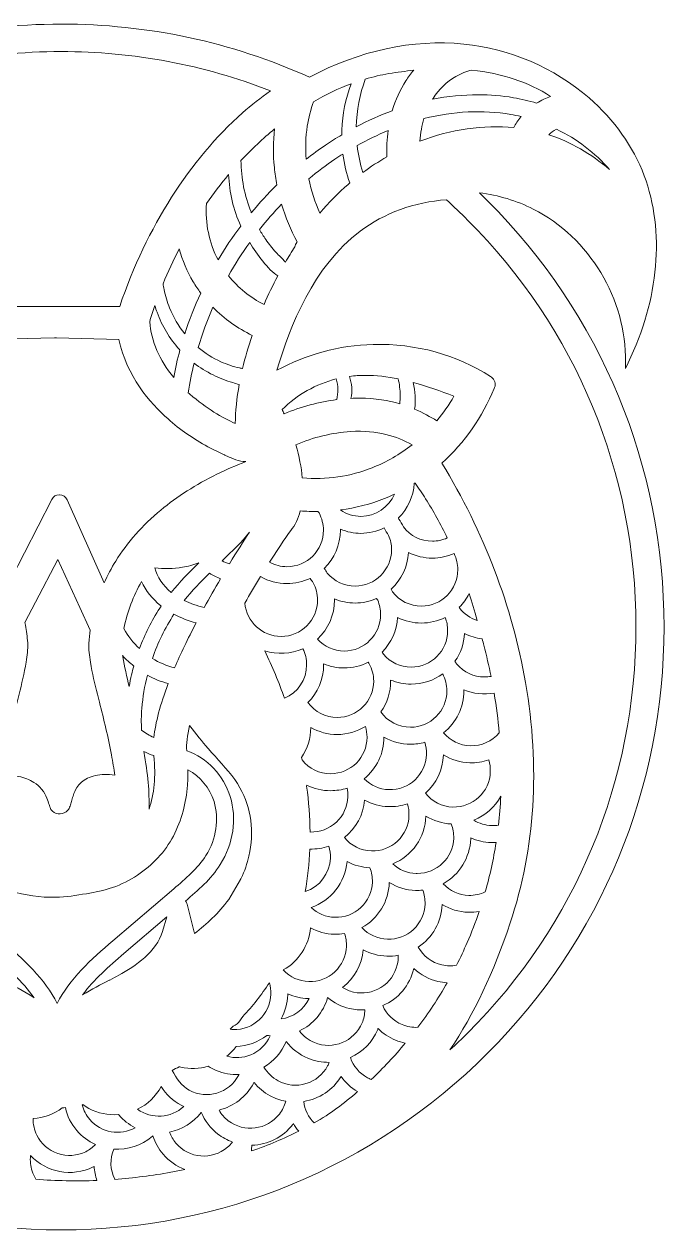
# Model space of a CAD drawing. Header units: millimetres. Extents: x 49 to 1312, y -339 to -42.
# Drawn here: x 816.3 to 967.3, y -325.8 to -41.5 of the extents above; entities that cross this region are included whole.
import ezdxf

# ---------------------------------------------------------------- set-up
doc = ezdxf.new("R2010")
doc.units = ezdxf.units.MM
doc.header["$MEASUREMENT"] = 0
doc.layers.add('Layer 2', color=7, linetype='Continuous')

msp = doc.modelspace()

# ---------------------------------------------------------------- linework, layer by layer
at = {"layer": 'Layer 2', "lineweight": 0}
for points, knots in [([(925.5, -83.18), (924.89, -82.57), (924.25, -81.94), (923.6, -81.32), (928.11, -81.88), (932.37, -83.16), (936.28, -85.14), (949.54, -91.87), (958.28, -106.38), (958.04, -121.25), (958.04, -121.25), (958.02, -122.72), (958.02, -122.72), (958.02, -122.72), (958.66, -121.39), (958.66, -121.39), (965.95, -106.44), (967.32, -90.36), (962.44, -77.29), (959.87, -70.42), (955.38, -64.08), (949.45, -58.95), (941.23, -51.82), (930.74, -47.31), (919.91, -46.25), (907.86, -45.07), (895.28, -47.77), (883.5, -54.07), (865.12, -45.76), (845.44, -41.55), (825, -41.55), (803.61, -41.55), (783.1, -46.15), (764.03, -55.22), (762.13, -54.11), (760.21, -53.11), (758.34, -52.24), (746.3, -46.63), (732.39, -45.09), (719.18, -47.88), (712.48, -49.3), (706.36, -51.78), (700.99, -55.24), (698.22, -57.04), (695.65, -59.1), (693.38, -61.37), (690.99, -63.75), (689.45, -66.1), (687.6, -69.35), (679.93, -82.83), (678.62, -99.68), (684.11, -114.4), (684.99, -116.75), (686.03, -119.03), (687.23, -121.18), (687.23, -121.18), (687.67, -121.98), (687.67, -121.98), (687.67, -121.98), (687.84, -121.07), (687.84, -121.07), (690.09, -108.52), (692.82, -96.62), (701.27, -89), (707.23, -83.63), (715.83, -80.8), (725.5, -81.03), (725.86, -81.04), (726.25, -81.06), (726.66, -81.08), (725.83, -81.87), (725.13, -82.54), (724.5, -83.18), (697.65, -110.02), (682.87, -145.71), (682.87, -183.68), (682.87, -201.95), (686.27, -219.71), (692.98, -236.49), (684.72, -236.61), (676.7, -238.05), (669.14, -240.76), (669.14, -240.76), (667.95, -241.19), (667.95, -241.19), (667.95, -241.19), (669.19, -241.4), (669.19, -241.4), (678.55, -242.97), (684.13, -251.6), (689.53, -259.94), (690.97, -262.16), (692.45, -264.46), (693.98, -266.56), (700.38, -275.38), (708.77, -281.43), (717.59, -283.6), (719.91, -284.16), (722.33, -284.44), (724.77, -284.44), (751.58, -311.12), (787.17, -325.81), (825, -325.81), (862.96, -325.81), (898.65, -311.02), (925.5, -284.18), (952.34, -257.33), (967.13, -221.64), (967.13, -183.68), (967.13, -145.71), (952.34, -110.02), (925.5, -83.18)], [0, 0, 0, 0, 1, 1, 1, 2, 2, 2, 3, 3, 3, 4, 4, 4, 5, 5, 5, 6, 6, 6, 7, 7, 7, 8, 8, 8, 9, 9, 9, 10, 10, 10, 11, 11, 11, 12, 12, 12, 13, 13, 13, 14, 14, 14, 15, 15, 15, 16, 16, 16, 17, 17, 17, 18, 18, 18, 19, 19, 19, 20, 20, 20, 21, 21, 21, 22, 22, 22, 23, 23, 23, 24, 24, 24, 25, 25, 25, 26, 26, 26, 27, 27, 27, 28, 28, 28, 29, 29, 29, 30, 30, 30, 31, 31, 31, 32, 32, 32, 33, 33, 33, 34, 34, 34, 35, 35, 35, 36, 36, 36, 37, 37, 37, 37]), ([(824.98, -48.03), (842.06, -48.03), (858.65, -51.14), (874.33, -57.27), (872.05, -58.89), (869.85, -60.63), (867.77, -62.47), (855.26, -73.53), (845.24, -89.3), (838.79, -108.09), (838.79, -108.09), (807.07, -108.12), (807.07, -108.12), (799.62, -87.2), (787.46, -69.66), (772.66, -58.46), (789.18, -51.54), (806.77, -48.03), (824.98, -48.03)], [0, 0, 0, 0, 1, 1, 1, 2, 2, 2, 3, 3, 3, 4, 4, 4, 5, 5, 5, 6, 6, 6, 6]), ([(896.7, -54.51), (898.55, -53.96), (900.4, -53.53), (902.25, -53.22), (904.23, -52.89), (906.19, -52.63), (908.1, -52.44), (907.43, -53.23), (906.81, -54.05), (906.25, -54.91), (904.87, -57.03), (903.79, -59.4), (903.04, -61.96), (900.18, -63.01), (897.35, -64.28), (894.57, -65.74), (894.67, -61.95), (895.39, -58.06), (896.7, -54.51)], [0, 0, 0, 0, 1, 1, 1, 2, 2, 2, 3, 3, 3, 4, 4, 4, 5, 5, 5, 6, 6, 6, 6]), ([(912.67, -59.05), (914.02, -56.92), (915.89, -55.14), (918.06, -53.89), (919.28, -53.19), (920.55, -52.69), (921.84, -52.4), (928.87, -53.15), (935.09, -55.23), (940.39, -58.58), (939.83, -58.78), (939.3, -59), (938.78, -59.25), (938.2, -59.52), (937.63, -59.83), (937.08, -60.18), (935.28, -59.64), (933.45, -59.2), (931.64, -58.89), (928.9, -58.43), (926.11, -58.2), (923.29, -58.2), (919.75, -58.2), (916.16, -58.56), (912.52, -59.28), (912.57, -59.2), (912.62, -59.13), (912.67, -59.05)], [0, 0, 0, 0, 1, 1, 1, 2, 2, 2, 3, 3, 3, 4, 4, 4, 5, 5, 5, 6, 6, 6, 7, 7, 7, 8, 8, 8, 9, 9, 9, 9]), ([(883.01, -65.63), (883.32, -63.63), (883.82, -61.68), (884.51, -59.84), (887.43, -58.14), (890.38, -56.74), (893.34, -55.63), (892.02, -59.14), (891.29, -62.75), (891.18, -66.57), (891.17, -66.92), (891.17, -67.28), (891.17, -67.64), (889.86, -68.41), (888.57, -69.23), (887.3, -70.09), (885.78, -71.11), (884.25, -72.23), (882.74, -73.41), (882.54, -70.75), (882.63, -68.14), (883.01, -65.63)], [0, 0, 0, 0, 1, 1, 1, 2, 2, 2, 3, 3, 3, 4, 4, 4, 5, 5, 5, 6, 6, 6, 7, 7, 7, 7]), ([(909.92, -66.35), (910.07, -65.49), (910.27, -64.64), (910.51, -63.83), (917.54, -62.06), (924.42, -61.73), (930.97, -62.84), (931.78, -62.98), (932.61, -63.14), (933.42, -63.34), (933.4, -63.37), (933.37, -63.4), (933.35, -63.43), (932.7, -64.21), (932.14, -65.05), (931.68, -65.94), (924.62, -65.24), (916.86, -66.37), (909.58, -69.14), (909.65, -68.19), (909.76, -67.25), (909.92, -66.35)], [0, 0, 0, 0, 1, 1, 1, 2, 2, 2, 3, 3, 3, 4, 4, 4, 5, 5, 5, 6, 6, 6, 7, 7, 7, 7]), ([(875.25, -75.36), (875.25, -75.37), (875.25, -75.37), (875.25, -75.38), (875.39, -76.72), (875.59, -78.09), (875.85, -79.45), (873.72, -81.53), (871.71, -83.72), (869.82, -86.01), (869.79, -85.95), (869.77, -85.89), (869.75, -85.83), (868.22, -82), (867.45, -77.87), (867.38, -73.74), (869.9, -71.03), (872.56, -68.51), (875.3, -66.26), (874.96, -69.22), (874.94, -72.27), (875.25, -75.36)], [0, 0, 0, 0, 1, 1, 1, 2, 2, 2, 3, 3, 3, 4, 4, 4, 5, 5, 5, 6, 6, 6, 7, 7, 7, 7]), ([(901.8, -72.83), (899.83, -73.95), (897.92, -75.2), (896.1, -76.55), (895.51, -74.44), (895.02, -72.36), (894.76, -70.19), (897.16, -68.84), (899.6, -67.65), (902.06, -66.63), (901.79, -68.64), (901.7, -70.72), (901.8, -72.83)], [0, 0, 0, 0, 1, 1, 1, 2, 2, 2, 3, 3, 3, 4, 4, 4, 4]), ([(954.26, -75.82), (949.95, -72.09), (945.09, -69.31), (939.93, -67.64), (940.45, -67.13), (941.07, -66.68), (941.76, -66.3), (946.62, -68.66), (950.89, -71.91), (954.26, -75.82)], [0, 0, 0, 0, 1, 1, 1, 2, 2, 2, 3, 3, 3, 3]), ([(893.06, -78.98), (892.92, -79.09), (892.78, -79.21), (892.65, -79.33), (890.35, -81.33), (888.1, -83.62), (885.96, -86.14), (884.82, -83.55), (883.95, -80.83), (883.39, -78.02), (885.37, -76.37), (887.44, -74.82), (889.54, -73.4), (890.16, -72.98), (890.79, -72.57), (891.42, -72.17), (891.7, -74.52), (892.22, -76.86), (893.06, -78.98)], [0, 0, 0, 0, 1, 1, 1, 2, 2, 2, 3, 3, 3, 4, 4, 4, 5, 5, 5, 6, 6, 6, 6]), ([(859.25, -83.83), (860.89, -81.47), (862.64, -79.19), (864.47, -77.02), (864.62, -81.19), (865.6, -85.3), (867.34, -89.15), (865.41, -91.71), (863.62, -94.37), (861.98, -97.14), (859.86, -93.1), (858.9, -88.44), (859.25, -83.83)], [0, 0, 0, 0, 1, 1, 1, 2, 2, 2, 3, 3, 3, 4, 4, 4, 4]), ([(880.64, -92.9), (880.64, -92.9), (880.54, -93.02), (880.54, -93.02), (880.28, -93.32), (880.12, -93.69), (880.08, -94.08), (879.32, -95.24), (878.59, -96.44), (877.88, -97.67), (877.51, -97.33), (876.9, -96.62), (876.76, -96.48), (876.37, -96.1), (875.99, -95.72), (875.63, -95.32), (874.76, -94.37), (873.97, -93.36), (873.24, -92.31), (872.7, -91.55), (872.21, -90.77), (871.75, -89.96), (873.39, -87.89), (875.13, -85.9), (876.96, -84), (877.88, -87.1), (879.12, -90.09), (880.64, -92.9)], [0, 0, 0, 0, 1, 1, 1, 2, 2, 2, 3, 3, 3, 4, 4, 4, 5, 5, 5, 6, 6, 6, 7, 7, 7, 8, 8, 8, 9, 9, 9, 9]), ([(920.81, -279.4), (919.46, -280.76), (918.06, -282.09), (916.64, -283.4), (922.31, -274.98), (927, -265.1), (930.86, -253.44), (936.71, -235.8), (937.92, -216.74), (934.48, -196.78), (931.41, -179), (924.59, -161.12), (914.74, -145.04), (920.1, -140.2), (924.36, -134.14), (927.07, -127.45), (927.07, -127.45), (927.18, -127.2), (927.18, -127.2), (927.54, -126.32), (927.22, -125.3), (926.42, -124.77), (926.42, -124.77), (926.19, -124.62), (926.19, -124.62), (918.34, -119.49), (908.52, -116.81), (898.57, -117.07), (890.57, -117.28), (882.61, -119.43), (875.86, -123.17), (878.97, -112.61), (884.38, -98.78), (895.48, -90.38), (901.13, -86.1), (908.34, -83.48), (915.8, -82.97), (917.54, -84.54), (919.22, -86.14), (920.81, -87.73), (946.41, -113.33), (960.51, -147.36), (960.51, -183.57), (960.51, -219.77), (946.41, -253.8), (920.81, -279.4)], [0, 0, 0, 0, 1, 1, 1, 2, 2, 2, 3, 3, 3, 4, 4, 4, 5, 5, 5, 6, 6, 6, 7, 7, 7, 8, 8, 8, 9, 9, 9, 10, 10, 10, 11, 11, 11, 12, 12, 12, 13, 13, 13, 14, 14, 14, 15, 15, 15, 15]), ([(872.82, -107.65), (869.61, -106.05), (866.68, -103.68), (864.43, -100.88), (865.96, -98.16), (867.64, -95.55), (869.44, -93.03), (871.14, -95.8), (873.72, -99.42), (876.07, -100.91), (874.9, -103.11), (873.81, -105.37), (872.82, -107.65)], [0, 0, 0, 0, 1, 1, 1, 2, 2, 2, 3, 3, 3, 4, 4, 4, 4]), ([(854.12, -114.56), (852.64, -112.72), (851.44, -110.64), (850.57, -108.46), (850.01, -107.06), (849.58, -105.61), (849.26, -104.13), (849.16, -103.67), (849.09, -103.21), (849.02, -102.74), (850.17, -99.94), (851.43, -97.19), (852.82, -94.51), (853.58, -97.26), (854.68, -99.87), (856.12, -102.3), (856.65, -103.19), (857.24, -104.08), (857.88, -104.94), (856.42, -108.09), (855.17, -111.3), (854.12, -114.56)], [0, 0, 0, 0, 1, 1, 1, 2, 2, 2, 3, 3, 3, 4, 4, 4, 5, 5, 5, 6, 6, 6, 7, 7, 7, 7]), ([(852.86, -118.25), (852.9, -118.3), (852.94, -118.34), (852.99, -118.39), (852.41, -120.52), (851.92, -122.67), (851.52, -124.83), (848.16, -120.73), (846.25, -116.33), (845.86, -111.7), (846.24, -110.43), (846.65, -109.17), (847.08, -107.92), (847.25, -108.46), (847.43, -108.99), (847.6, -109.48), (848.76, -112.72), (850.55, -115.7), (852.86, -118.25)], [0, 0, 0, 0, 1, 1, 1, 2, 2, 2, 3, 3, 3, 4, 4, 4, 5, 5, 5, 6, 6, 6, 6]), ([(860.76, -108.29), (863.45, -111.02), (866.61, -113.29), (870.01, -114.92), (869.12, -117.55), (868.37, -120.18), (867.77, -122.75), (867.52, -122.71), (867.27, -122.67), (867.02, -122.61), (865.51, -122.27), (864.05, -121.78), (862.64, -121.13), (860.72, -120.26), (858.93, -119.13), (857.31, -117.79), (858.25, -114.58), (859.4, -111.4), (860.76, -108.29)], [0, 0, 0, 0, 1, 1, 1, 2, 2, 2, 3, 3, 3, 4, 4, 4, 5, 5, 5, 6, 6, 6, 6]), ([(850.19, -134.64), (853, -137.13), (856.16, -139.33), (859.56, -141.18), (860.84, -141.87), (862.15, -142.51), (863.46, -143.09), (863.66, -143.18), (863.87, -143.27), (864.09, -143.38), (864.09, -143.38), (864.15, -143.4), (864.15, -143.4), (865.32, -143.95), (866.88, -144.68), (868.56, -144.69), (866.23, -145.57), (863.93, -146.56), (861.72, -147.65), (856.78, -150.09), (852.32, -152.94), (848.49, -156.12), (844.15, -159.72), (840.58, -163.75), (837.86, -168.12), (836.84, -169.77), (835.92, -171.5), (835.11, -173.3), (835.11, -173.3), (826.38, -153.69), (826.38, -153.69), (826.07, -152.99), (825.37, -152.52), (824.61, -152.5), (824.6, -152.5), (824.56, -152.5), (824.55, -152.5), (823.8, -152.5), (823.12, -152.92), (822.77, -153.59), (822.77, -153.59), (813.13, -172.51), (813.13, -172.51), (812.42, -170.99), (811.62, -169.52), (810.75, -168.13), (808.03, -163.75), (804.45, -159.71), (800.12, -156.12), (796.28, -152.94), (791.83, -150.09), (786.88, -147.64), (784.57, -146.51), (782.16, -145.47), (779.7, -144.56), (779.19, -144.36), (778.68, -144.18), (778.19, -144.01), (778.91, -144.05), (779.66, -143.99), (780.48, -143.82), (780.54, -143.81), (780.6, -143.79), (780.65, -143.77), (780.65, -143.77), (780.92, -143.69), (780.92, -143.69), (780.97, -143.67), (781.02, -143.66), (781.07, -143.64), (786.3, -141.53), (791.48, -138.33), (795.65, -134.64), (799.95, -130.83), (805.37, -124.54), (807.2, -115.93), (807.2, -115.93), (823.41, -115.51), (823.41, -115.51), (823.41, -115.51), (823.86, -115.49), (823.86, -115.49), (823.86, -115.49), (838.62, -115.88), (838.62, -115.88), (840.44, -124.51), (845.88, -130.82), (850.19, -134.64)], [0, 0, 0, 0, 1, 1, 1, 2, 2, 2, 3, 3, 3, 4, 4, 4, 5, 5, 5, 6, 6, 6, 7, 7, 7, 8, 8, 8, 9, 9, 9, 10, 10, 10, 11, 11, 11, 12, 12, 12, 13, 13, 13, 14, 14, 14, 15, 15, 15, 16, 16, 16, 17, 17, 17, 18, 18, 18, 19, 19, 19, 20, 20, 20, 21, 21, 21, 22, 22, 22, 23, 23, 23, 24, 24, 24, 25, 25, 25, 26, 26, 26, 27, 27, 27, 28, 28, 28, 29, 29, 29, 29]), ([(866.99, -126.51), (866.41, -129.74), (866.08, -132.84), (866.03, -135.7), (863.07, -134.35), (859.15, -132.16), (855.36, -128.8), (855.23, -128.68), (855.1, -128.57), (854.97, -128.45), (855.31, -126.11), (855.77, -123.77), (856.33, -121.45), (857.72, -122.53), (859.22, -123.47), (860.8, -124.26), (862.3, -125), (863.87, -125.59), (865.46, -126.07), (865.95, -126.21), (866.46, -126.37), (866.99, -126.51)], [0, 0, 0, 0, 1, 1, 1, 2, 2, 2, 3, 3, 3, 4, 4, 4, 5, 5, 5, 6, 6, 6, 7, 7, 7, 7]), ([(892.98, -124.59), (894.18, -124.44), (895.42, -124.36), (896.67, -124.36), (899.29, -124.36), (901.89, -124.67), (904.46, -125.19), (904.74, -126.46), (904.91, -127.75), (904.93, -129.06), (904.93, -129.73), (904.88, -130.39), (904.81, -131.06), (902.15, -130.26), (899.06, -129.73), (895.39, -129.73), (894.7, -129.73), (893.99, -129.76), (893.28, -129.79), (893.72, -128.13), (893.51, -126.23), (892.98, -124.59)], [0, 0, 0, 0, 1, 1, 1, 2, 2, 2, 3, 3, 3, 4, 4, 4, 5, 5, 5, 6, 6, 6, 7, 7, 7, 7]), ([(889.98, -130.08), (885.72, -130.62), (881.56, -131.73), (877.56, -133.41), (877.41, -133.08), (877.25, -132.75), (877.09, -132.41), (880.63, -128.92), (885.13, -126.38), (889.82, -125.19), (890.09, -125.99), (890.25, -126.8), (890.24, -127.66), (890.24, -128.48), (890.06, -129.28), (889.98, -130.08)], [0, 0, 0, 0, 1, 1, 1, 2, 2, 2, 3, 3, 3, 4, 4, 4, 5, 5, 5, 5]), ([(907.95, -126.02), (911.24, -126.9), (914.46, -128.06), (917.59, -129.25), (916.42, -131.29), (915.07, -133.24), (913.55, -135.05), (912.04, -134.16), (910.33, -133.19), (908.32, -132.33), (908.66, -130.3), (908.44, -128.08), (907.95, -126.02)], [0, 0, 0, 0, 1, 1, 1, 2, 2, 2, 3, 3, 3, 4, 4, 4, 4]), ([(893.23, -137.6), (899.68, -137.18), (904.06, -138.76), (907.72, -140.71), (904.84, -142.98), (901.7, -144.8), (898.35, -146.13), (893.15, -148.2), (887.46, -149.02), (881.84, -148.5), (881.62, -146.07), (881.1, -143.41), (880.31, -140.72), (884.41, -138.96), (888.86, -137.89), (893.23, -137.6)], [0, 0, 0, 0, 1, 1, 1, 2, 2, 2, 3, 3, 3, 4, 4, 4, 5, 5, 5, 5]), ([(908.23, -149.84), (908.29, -149.81), (908.34, -149.77), (908.39, -149.74), (908.4, -149.74), (908.41, -149.75), (908.42, -149.75), (909.32, -151.01), (910.16, -152.24), (910.91, -153.43), (912.79, -156.38), (914.47, -159.42), (916.02, -162.68), (914.92, -163.18), (913.72, -163.44), (912.5, -163.44), (909.8, -163.44), (907.32, -162.21), (905.67, -160.06), (905.37, -159.42), (905.01, -158.8), (904.6, -158.22), (904.56, -158.14), (904.53, -158.06), (904.5, -157.98), (906.69, -155.81), (908.03, -152.91), (908.23, -149.84)], [0, 0, 0, 0, 1, 1, 1, 2, 2, 2, 3, 3, 3, 4, 4, 4, 5, 5, 5, 6, 6, 6, 7, 7, 7, 8, 8, 8, 9, 9, 9, 9]), ([(890.82, -156.08), (894.39, -155.61), (897.89, -154.71), (901.24, -153.37), (902.02, -153.06), (902.8, -152.72), (903.58, -152.36), (902.25, -155.45), (899.15, -157.6), (895.67, -157.6), (893.93, -157.6), (892.23, -157.06), (890.82, -156.08)], [0, 0, 0, 0, 1, 1, 1, 2, 2, 2, 3, 3, 3, 4, 4, 4, 4]), ([(879.11, -160.96), (880.13, -159.69), (880.88, -158.12), (881.35, -156.3), (882.75, -156.42), (884.15, -156.47), (885.53, -156.46), (885.62, -156.58), (885.71, -156.69), (885.8, -156.8), (886.47, -158.05), (886.82, -159.45), (886.82, -160.87), (886.82, -165.61), (882.97, -169.46), (878.23, -169.46), (876.79, -169.46), (875.39, -169.1), (874.13, -168.41), (876.65, -164.44), (878.57, -161.65), (879.11, -160.96)], [0, 0, 0, 0, 1, 1, 1, 2, 2, 2, 3, 3, 3, 4, 4, 4, 5, 5, 5, 6, 6, 6, 7, 7, 7, 7]), ([(862.91, -168.09), (865.31, -165.67), (867.61, -163.77), (869.38, -161.31), (868.04, -163.37), (866.42, -165.91), (864.68, -168.78), (864.06, -168.63), (863.47, -168.4), (862.91, -168.09)], [0, 0, 0, 0, 1, 1, 1, 2, 2, 2, 3, 3, 3, 3]), ([(890.82, -160.62), (892.35, -161.26), (894, -161.6), (895.67, -161.6), (897.58, -161.6), (899.46, -161.16), (901.17, -160.33), (901.46, -160.94), (901.81, -161.52), (902.2, -162.08), (902.65, -163.14), (902.88, -164.28), (902.88, -165.44), (902.88, -170.18), (899.03, -174.03), (894.29, -174.03), (891.76, -174.03), (889.37, -172.92), (887.73, -170.98), (887.51, -170.6), (887.27, -170.23), (887.01, -169.88), (889.44, -167.51), (890.82, -164.28), (890.82, -160.87), (890.82, -160.79), (890.82, -160.7), (890.82, -160.62)], [0, 0, 0, 0, 1, 1, 1, 2, 2, 2, 3, 3, 3, 4, 4, 4, 5, 5, 5, 6, 6, 6, 7, 7, 7, 8, 8, 8, 9, 9, 9, 9]), ([(909.92, -178.75), (907.22, -178.75), (904.74, -177.52), (903.1, -175.37), (903, -175.16), (902.89, -174.95), (902.77, -174.74), (905.23, -172.5), (906.69, -169.42), (906.87, -166.11), (908.61, -166.99), (910.52, -167.44), (912.5, -167.44), (914.26, -167.44), (916.01, -167.07), (917.61, -166.35), (918.2, -167.53), (918.51, -168.83), (918.51, -170.16), (918.51, -174.89), (914.66, -178.75), (909.92, -178.75)], [0, 0, 0, 0, 1, 1, 1, 2, 2, 2, 3, 3, 3, 4, 4, 4, 5, 5, 5, 6, 6, 6, 7, 7, 7, 7]), ([(817.1, -187.42), (817.01, -185.97), (816.79, -184.58), (816.58, -183.27), (816.54, -183.05), (816.49, -182.82), (816.45, -182.6), (816.45, -182.6), (818.95, -177.86), (818.95, -177.86), (818.95, -177.86), (824.21, -167.73), (824.21, -167.73), (824.21, -167.73), (829.36, -179.08), (829.36, -179.08), (829.36, -179.08), (831.84, -184.46), (831.84, -184.46), (831.71, -185.36), (831.58, -186.35), (831.51, -187.53), (831.47, -189), (831.63, -190.37), (831.88, -191.98), (832.32, -194.59), (832.94, -197.09), (833.54, -199.53), (833.54, -199.53), (834.01, -201.42), (834.01, -201.42), (835.03, -205.47), (836.08, -209.66), (836.85, -213.78), (837.17, -215.52), (837.42, -217.12), (837.62, -218.61), (836.8, -218.5), (836, -218.45), (835.23, -218.46), (833.65, -218.49), (832.36, -218.77), (831.18, -219.34), (830.14, -219.85), (829.28, -220.61), (828.67, -221.54), (828.25, -222.21), (828.03, -222.85), (827.89, -223.26), (827.89, -223.26), (827.79, -223.53), (827.79, -223.53), (827.64, -223.98), (827.52, -224.41), (827.41, -224.81), (827.31, -225.19), (827.21, -225.55), (827.08, -225.9), (826.94, -226.3), (826.76, -226.62), (826.55, -226.86), (826.09, -227.39), (825.42, -227.73), (824.77, -227.76), (824.14, -227.81), (823.44, -227.55), (822.95, -227.11), (822.59, -226.77), (822.48, -226.55), (822.45, -226.46), (822.35, -226.21), (822.25, -225.89), (822.14, -225.54), (822, -225.06), (821.85, -224.57), (821.62, -224), (821.38, -223.4), (821.01, -222.61), (820.38, -221.88), (819.88, -221.28), (819.26, -220.75), (818.55, -220.3), (817.52, -219.65), (816.34, -219.19), (814.95, -218.9), (813.99, -218.69), (812.67, -218.59), (811.05, -218.59), (811.05, -218.59), (811, -218.59), (811, -218.59), (811.19, -217.1), (811.44, -215.52), (811.76, -213.79), (812.53, -209.68), (813.58, -205.47), (814.6, -201.4), (814.6, -201.4), (815.08, -199.5), (815.08, -199.5), (815.68, -197.08), (816.3, -194.57), (816.73, -191.95), (816.99, -190.36), (817.14, -188.98), (817.1, -187.42)], [0, 0, 0, 0, 1, 1, 1, 2, 2, 2, 3, 3, 3, 4, 4, 4, 5, 5, 5, 6, 6, 6, 7, 7, 7, 8, 8, 8, 9, 9, 9, 10, 10, 10, 11, 11, 11, 12, 12, 12, 13, 13, 13, 14, 14, 14, 15, 15, 15, 16, 16, 16, 17, 17, 17, 18, 18, 18, 19, 19, 19, 20, 20, 20, 21, 21, 21, 22, 22, 22, 23, 23, 23, 24, 24, 24, 25, 25, 25, 26, 26, 26, 27, 27, 27, 28, 28, 28, 29, 29, 29, 30, 30, 30, 31, 31, 31, 32, 32, 32, 33, 33, 33, 34, 34, 34, 35, 35, 35, 35]), ([(850.95, -175.52), (848.99, -173.93), (847.61, -171.88), (847.04, -169.74), (849.21, -170.03), (851.45, -169.99), (853.59, -169.61), (854.89, -169.38), (856.18, -169.04), (857.42, -168.58), (855.15, -170.81), (852.94, -173.05), (850.95, -175.52)], [0, 0, 0, 0, 1, 1, 1, 2, 2, 2, 3, 3, 3, 4, 4, 4, 4]), ([(839.79, -184.05), (840.55, -180.14), (841.99, -176.33), (843.96, -172.94), (844.95, -175.09), (846.49, -177.07), (848.44, -178.64), (848.48, -178.67), (848.53, -178.7), (848.57, -178.73), (848.45, -178.9), (848.34, -179.07), (848.23, -179.24), (846.29, -182.23), (844.7, -185.44), (843.46, -188.77), (841.99, -187.4), (840.74, -185.81), (839.79, -184.05)], [0, 0, 0, 0, 1, 1, 1, 2, 2, 2, 3, 3, 3, 4, 4, 4, 5, 5, 5, 6, 6, 6, 6]), ([(858.74, -179.08), (856.95, -178.65), (855.37, -178.1), (853.97, -177.41), (855.78, -175.18), (857.88, -173.08), (860, -170.99), (860.79, -171.53), (861.66, -171.98), (862.57, -172.31), (861.22, -174.61), (859.94, -176.88), (858.74, -179.08)], [0, 0, 0, 0, 1, 1, 1, 2, 2, 2, 3, 3, 3, 4, 4, 4, 4]), ([(876.85, -185.9), (872.38, -185.9), (868.68, -182.48), (868.29, -178.06), (869.48, -175.99), (870.73, -173.9), (872.01, -171.81), (873.9, -172.89), (876.03, -173.46), (878.23, -173.46), (880.12, -173.46), (881.99, -173.03), (883.68, -172.21), (883.91, -172.57), (884.16, -172.91), (884.42, -173.24), (885.09, -174.48), (885.44, -175.89), (885.44, -177.3), (885.44, -182.04), (881.59, -185.9), (876.85, -185.9)], [0, 0, 0, 0, 1, 1, 1, 2, 2, 2, 3, 3, 3, 4, 4, 4, 5, 5, 5, 6, 6, 6, 7, 7, 7, 7]), ([(918.83, -179.04), (919.79, -178.09), (920.57, -177), (921.17, -175.81), (921.8, -177.76), (922.43, -179.84), (923.07, -182.14), (921.43, -181.6), (919.96, -180.57), (918.9, -179.18), (918.88, -179.14), (918.85, -179.09), (918.83, -179.04)], [0, 0, 0, 0, 1, 1, 1, 2, 2, 2, 3, 3, 3, 4, 4, 4, 4]), ([(889.44, -177.3), (889.44, -177.22), (889.44, -177.14), (889.44, -177.06), (890.97, -177.7), (892.62, -178.03), (894.29, -178.03), (896.03, -178.03), (897.76, -177.67), (899.34, -176.97), (899.43, -177.11), (899.53, -177.25), (899.62, -177.38), (900.08, -178.45), (900.31, -179.58), (900.31, -180.75), (900.31, -185.48), (896.45, -189.34), (891.72, -189.34), (889.3, -189.34), (887.02, -188.33), (885.39, -186.55), (887.98, -184.16), (889.44, -180.85), (889.44, -177.3)], [0, 0, 0, 0, 1, 1, 1, 2, 2, 2, 3, 3, 3, 4, 4, 4, 5, 5, 5, 6, 6, 6, 7, 7, 7, 8, 8, 8, 8]), ([(846.49, -191.09), (847.75, -187.43), (849.47, -183.92), (851.59, -180.69), (853.14, -181.51), (854.87, -182.18), (856.8, -182.71), (854.83, -186.49), (853.13, -190.04), (851.74, -193.29), (849.9, -192.85), (848.12, -192.09), (846.49, -191.09)], [0, 0, 0, 0, 1, 1, 1, 2, 2, 2, 3, 3, 3, 4, 4, 4, 4]), ([(907.52, -193.15), (904.99, -193.15), (902.6, -192.04), (900.96, -190.1), (900.86, -189.94), (900.76, -189.78), (900.65, -189.61), (902.83, -187.41), (904.13, -184.5), (904.29, -181.41), (906.03, -182.29), (907.95, -182.75), (909.92, -182.75), (911.87, -182.75), (913.78, -182.3), (915.52, -181.43), (915.91, -182.43), (916.11, -183.48), (916.11, -184.56), (916.11, -189.3), (912.26, -193.15), (907.52, -193.15)], [0, 0, 0, 0, 1, 1, 1, 2, 2, 2, 3, 3, 3, 4, 4, 4, 5, 5, 5, 6, 6, 6, 7, 7, 7, 7]), ([(920.09, -185.23), (921.39, -185.88), (922.79, -186.3), (924.24, -186.47), (924.38, -186.98), (924.51, -187.48), (924.64, -187.99), (925.26, -190.39), (925.83, -192.85), (926.33, -195.31), (925.82, -195.41), (925.3, -195.45), (924.79, -195.45), (922.26, -195.45), (919.87, -194.34), (918.23, -192.4), (918.11, -192.19), (917.98, -191.99), (917.83, -191.77), (919.2, -189.83), (919.97, -187.59), (920.09, -185.23)], [0, 0, 0, 0, 1, 1, 1, 2, 2, 2, 3, 3, 3, 4, 4, 4, 5, 5, 5, 6, 6, 6, 7, 7, 7, 7]), ([(842.12, -192.9), (841.93, -193.57), (841.76, -194.24), (841.59, -194.92), (841.38, -195.83), (841.19, -196.76), (841.03, -197.68), (841.03, -197.68), (841.03, -197.68), (841.03, -197.68), (840.47, -195.39), (839.89, -193.02), (839.52, -190.74), (839.5, -190.64), (839.49, -190.53), (839.47, -190.43), (840.29, -191.32), (841.18, -192.14), (842.12, -192.9)], [0, 0, 0, 0, 1, 1, 1, 2, 2, 2, 3, 3, 3, 4, 4, 4, 5, 5, 5, 6, 6, 6, 6]), ([(873.01, -189.29), (875.91, -190.22), (879.18, -190.05), (881.97, -188.8), (882.56, -189.98), (882.87, -191.29), (882.87, -192.61), (882.87, -196.03), (880.77, -199.15), (877.67, -200.49), (876.33, -196.75), (874.77, -193), (873.01, -189.29)], [0, 0, 0, 0, 1, 1, 1, 2, 2, 2, 3, 3, 3, 4, 4, 4, 4]), ([(886.86, -192.36), (888.39, -193.01), (890.04, -193.34), (891.72, -193.34), (893.69, -193.34), (895.62, -192.88), (897.37, -192), (897.46, -192.12), (897.55, -192.24), (897.64, -192.36), (898.31, -193.6), (898.67, -195.01), (898.67, -196.42), (898.67, -201.16), (894.81, -205.01), (890.08, -205.01), (887.32, -205.01), (884.79, -203.72), (883.17, -201.51), (885.53, -199.16), (886.87, -195.96), (886.87, -192.61), (886.87, -192.53), (886.86, -192.45), (886.86, -192.36)], [0, 0, 0, 0, 1, 1, 1, 2, 2, 2, 3, 3, 3, 4, 4, 4, 5, 5, 5, 6, 6, 6, 7, 7, 7, 8, 8, 8, 8]), ([(846.86, -209.72), (845.82, -209.26), (844.83, -208.67), (843.92, -207.99), (843.9, -206.28), (843.83, -204.56), (843.99, -202.86), (844.24, -200.22), (844.67, -197.6), (845.31, -195.03), (846.87, -195.89), (848.52, -196.57), (850.22, -197.03), (848.35, -201.94), (847.23, -206.19), (846.86, -209.72)], [0, 0, 0, 0, 1, 1, 1, 2, 2, 2, 3, 3, 3, 4, 4, 4, 5, 5, 5, 5]), ([(907.35, -207.31), (904.53, -207.31), (901.96, -205.97), (900.35, -203.69), (901.85, -201.57), (902.67, -199.02), (902.67, -196.42), (902.67, -196.34), (902.67, -196.26), (902.66, -196.18), (904.19, -196.82), (905.84, -197.15), (907.52, -197.15), (910.2, -197.15), (912.79, -196.3), (914.94, -194.72), (915.59, -195.95), (915.94, -197.33), (915.94, -198.72), (915.94, -203.46), (912.08, -207.31), (907.35, -207.31)], [0, 0, 0, 0, 1, 1, 1, 2, 2, 2, 3, 3, 3, 4, 4, 4, 5, 5, 5, 6, 6, 6, 7, 7, 7, 7]), ([(921.43, -211.68), (918.99, -211.6), (916.7, -210.47), (915.14, -208.61), (918.16, -206.22), (919.94, -202.6), (919.94, -198.72), (919.94, -198.64), (919.94, -198.56), (919.93, -198.48), (922.16, -199.41), (924.64, -199.69), (927.06, -199.24), (927.6, -202.41), (928.01, -205.56), (928.29, -208.62), (926.59, -210.63), (924.05, -211.76), (921.43, -211.68)], [0, 0, 0, 0, 1, 1, 1, 2, 2, 2, 3, 3, 3, 4, 4, 4, 5, 5, 5, 6, 6, 6, 6]), ([(864.85, -223.67), (863.29, -218.62), (859.39, -214.53), (854.58, -212.86), (854.48, -211.27), (854.71, -209.27), (855.28, -206.89), (856.76, -209), (858.3, -210.81), (859.56, -212.23), (860.11, -212.86), (860.67, -213.47), (861.22, -214.08), (861.22, -214.08), (861.28, -214.15), (861.28, -214.15), (863.43, -216.51), (865.65, -218.95), (867.15, -221.59), (869.79, -226.2), (870.56, -232.07), (869.26, -237.69), (868.86, -239.43), (868.25, -241.2), (867.44, -242.93), (867.4, -242.99), (867.36, -243.05), (867.31, -243.12), (867.29, -243.15), (867.27, -243.18), (867.25, -243.22), (867.25, -243.22), (864.49, -247.91), (864.49, -247.91), (863.34, -249.49), (862.04, -250.99), (860.62, -252.34), (859.31, -253.59), (857.87, -254.78), (856.45, -255.94), (856.42, -255.83), (856.4, -255.73), (856.37, -255.63), (856.37, -255.63), (854.7, -249.03), (854.7, -249.03), (854.63, -248.75), (854.5, -248.49), (854.33, -248.28), (857.28, -245.76), (860.31, -243.14), (862.5, -239.68), (865.58, -234.83), (866.45, -228.85), (864.85, -223.67)], [0, 0, 0, 0, 1, 1, 1, 2, 2, 2, 3, 3, 3, 4, 4, 4, 5, 5, 5, 6, 6, 6, 7, 7, 7, 8, 8, 8, 9, 9, 9, 10, 10, 10, 11, 11, 11, 12, 12, 12, 13, 13, 13, 14, 14, 14, 15, 15, 15, 16, 16, 16, 17, 17, 17, 18, 18, 18, 18]), ([(883.83, -207.38), (883.83, -207.38), (883.83, -207.35), (883.83, -207.35), (885.72, -208.43), (887.88, -209.02), (890.08, -209.02), (892.45, -209.02), (894.72, -208.36), (896.71, -207.12), (896.97, -207.95), (897.1, -208.8), (897.1, -209.68), (897.1, -214.42), (893.25, -218.27), (888.51, -218.27), (885.86, -218.27), (883.42, -217.08), (881.78, -215.01), (881.74, -214.82), (881.7, -214.63), (881.66, -214.44), (883.08, -212.35), (883.83, -209.92), (883.83, -207.38)], [0, 0, 0, 0, 1, 1, 1, 2, 2, 2, 3, 3, 3, 4, 4, 4, 5, 5, 5, 6, 6, 6, 7, 7, 7, 8, 8, 8, 8]), ([(902.26, -222.02), (900.04, -221.95), (897.96, -221.03), (896.42, -219.47), (899.37, -217.08), (901.1, -213.5), (901.1, -209.68), (901.1, -209.68), (901.1, -209.65), (901.1, -209.65), (902.99, -210.73), (905.15, -211.31), (907.35, -211.31), (908.5, -211.31), (909.63, -211.16), (910.72, -210.85), (911.02, -211.78), (911.15, -212.74), (911.12, -213.71), (910.97, -218.45), (907.01, -222.17), (902.26, -222.02)], [0, 0, 0, 0, 1, 1, 1, 2, 2, 2, 3, 3, 3, 4, 4, 4, 5, 5, 5, 6, 6, 6, 7, 7, 7, 7]), ([(844.5, -213.02), (845.25, -213.4), (846.02, -213.72), (846.81, -213.99), (846.81, -214.01), (846.81, -214.03), (846.82, -214.05), (847.33, -218.88), (846.95, -223.09), (845.7, -226.61), (845.82, -222.62), (845.44, -218.34), (844.5, -213.02)], [0, 0, 0, 0, 1, 1, 1, 2, 2, 2, 3, 3, 3, 4, 4, 4, 4]), ([(915.12, -213.84), (915.12, -213.83), (915.12, -213.82), (915.12, -213.81), (916.97, -214.96), (919.11, -215.61), (921.31, -215.68), (922.85, -215.73), (924.35, -215.5), (925.8, -215), (926.08, -215.91), (926.21, -216.85), (926.17, -217.82), (926.02, -222.55), (922.04, -226.29), (917.31, -226.12), (914.78, -226.04), (912.43, -224.84), (910.86, -222.87), (913.47, -220.57), (915, -217.33), (915.12, -213.84)], [0, 0, 0, 0, 1, 1, 1, 2, 2, 2, 3, 3, 3, 4, 4, 4, 5, 5, 5, 6, 6, 6, 7, 7, 7, 7]), ([(810.94, -257.63), (810.94, -257.63), (796.6, -245.4), (796.6, -245.4), (793.82, -243.03), (790.93, -240.57), (789.01, -237.54), (786.56, -233.66), (785.85, -228.92), (787.11, -224.85), (788.06, -221.77), (790.15, -219.14), (792.85, -217.57), (792.75, -225.76), (795, -232.51), (799.55, -237.67), (802.4, -240.89), (806.1, -243.39), (810.11, -244.92), (811.06, -245.28), (812.02, -245.6), (813, -245.89), (816.46, -246.92), (820.08, -247.48), (823.69, -247.39), (826.12, -247.32), (828.54, -246.96), (830.94, -246.55), (833.03, -246.19), (835.1, -245.82), (837.1, -245.11), (839.18, -244.38), (841.17, -243.39), (843, -242.17), (846.44, -239.87), (849.54, -236.66), (851.45, -232.97), (853.39, -229.21), (854.47, -225.17), (854.77, -220.95), (854.86, -219.75), (854.89, -218.54), (854.87, -217.34), (857.74, -218.87), (860.04, -221.64), (861.03, -224.85), (862.29, -228.92), (861.58, -233.66), (859.13, -237.54), (857.2, -240.57), (854.32, -243.03), (851.53, -245.4), (851.53, -245.4), (837.19, -257.63), (837.19, -257.63), (832.08, -261.98), (826.91, -266.7), (824.07, -272.44), (821.23, -266.7), (816.06, -261.98), (810.94, -257.63)], [0, 0, 0, 0, 1, 1, 1, 2, 2, 2, 3, 3, 3, 4, 4, 4, 5, 5, 5, 6, 6, 6, 7, 7, 7, 8, 8, 8, 9, 9, 9, 10, 10, 10, 11, 11, 11, 12, 12, 12, 13, 13, 13, 14, 14, 14, 15, 15, 15, 16, 16, 16, 17, 17, 17, 18, 18, 18, 19, 19, 19, 20, 20, 20, 20]), ([(883.72, -232.02), (883.7, -232.02), (883.69, -232.02), (883.68, -232.02), (883.64, -228.5), (883.36, -224.88), (882.86, -221.24), (882.87, -221.14), (882.87, -221.04), (882.88, -220.94), (884.62, -221.81), (886.53, -222.27), (888.51, -222.27), (889.84, -222.27), (891.15, -222.06), (892.4, -221.66), (892.54, -222.33), (892.6, -223.02), (892.58, -223.71), (892.51, -226), (891.54, -228.13), (889.87, -229.7), (888.19, -231.27), (886.01, -232.09), (883.72, -232.02)], [0, 0, 0, 0, 1, 1, 1, 2, 2, 2, 3, 3, 3, 4, 4, 4, 5, 5, 5, 6, 6, 6, 7, 7, 7, 8, 8, 8, 8]), ([(898.13, -236.47), (895.62, -236.38), (893.34, -235.25), (891.77, -233.33), (894.5, -231.17), (896.24, -227.97), (896.54, -224.51), (898.25, -225.44), (900.15, -225.96), (902.13, -226.02), (903.67, -226.07), (905.17, -225.84), (906.61, -225.35), (906.9, -226.26), (907.02, -227.2), (906.99, -228.16), (906.92, -230.45), (905.96, -232.57), (904.28, -234.14), (902.6, -235.72), (900.42, -236.54), (898.13, -236.47)], [0, 0, 0, 0, 1, 1, 1, 2, 2, 2, 3, 3, 3, 4, 4, 4, 5, 5, 5, 6, 6, 6, 7, 7, 7, 7]), ([(926.5, -230.49), (924.99, -230.44), (923.55, -230), (922.28, -229.22), (925.02, -228.12), (927.25, -226.11), (928.63, -223.58), (928.52, -225.88), (928.35, -228.15), (928.09, -230.39), (927.56, -230.47), (927.02, -230.51), (926.5, -230.49)], [0, 0, 0, 0, 1, 1, 1, 2, 2, 2, 3, 3, 3, 4, 4, 4, 4]), ([(908.96, -241.79), (908.87, -241.79), (908.77, -241.79), (908.68, -241.78), (906.62, -241.72), (904.67, -240.91), (903.17, -239.53), (907.69, -237.67), (910.83, -233.25), (910.99, -228.29), (910.99, -228.29), (910.99, -228.26), (910.99, -228.26), (912.79, -229.36), (914.85, -230.01), (916.97, -230.11), (917.39, -231.19), (917.58, -232.32), (917.54, -233.47), (917.39, -238.11), (913.57, -241.79), (908.96, -241.79)], [0, 0, 0, 0, 1, 1, 1, 2, 2, 2, 3, 3, 3, 4, 4, 4, 5, 5, 5, 6, 6, 6, 7, 7, 7, 7]), ([(888.46, -238.15), (888.34, -241.83), (885.92, -244.95), (882.52, -246.05), (883.12, -242.81), (883.49, -239.45), (883.63, -236.02), (885.16, -236.06), (886.65, -235.84), (888.08, -235.34), (888.36, -236.25), (888.49, -237.19), (888.46, -238.15)], [0, 0, 0, 0, 1, 1, 1, 2, 2, 2, 3, 3, 3, 4, 4, 4, 4]), ([(921.54, -233.6), (921.54, -233.52), (921.55, -233.44), (921.55, -233.36), (923.06, -234.05), (924.69, -234.43), (926.37, -234.49), (926.76, -234.5), (927.15, -234.5), (927.54, -234.47), (926.93, -238.4), (926.07, -242.32), (924.98, -246.15), (923.77, -246.71), (922.43, -246.98), (921.09, -246.94), (918.77, -246.86), (916.63, -245.88), (915.08, -244.19), (918.9, -242.05), (921.4, -238.02), (921.54, -233.6)], [0, 0, 0, 0, 1, 1, 1, 2, 2, 2, 3, 3, 3, 4, 4, 4, 5, 5, 5, 6, 6, 6, 7, 7, 7, 7]), ([(889.5, -252.12), (887.39, -252.06), (885.42, -251.22), (883.9, -249.8), (888.57, -248.2), (891.98, -243.92), (892.41, -238.95), (894.07, -239.85), (895.89, -240.36), (897.79, -240.46), (898.21, -241.53), (898.4, -242.66), (898.36, -243.81), (898.29, -246.1), (897.33, -248.23), (895.65, -249.8), (893.97, -251.37), (891.79, -252.2), (889.5, -252.12)], [0, 0, 0, 0, 1, 1, 1, 2, 2, 2, 3, 3, 3, 4, 4, 4, 5, 5, 5, 6, 6, 6, 6]), ([(901.91, -257.28), (899.59, -257.2), (897.45, -256.22), (895.9, -254.54), (899.72, -252.4), (902.22, -248.37), (902.36, -243.94), (902.36, -243.93), (902.36, -243.93), (902.36, -243.92), (904.22, -245.06), (906.35, -245.71), (908.55, -245.78), (909.11, -245.8), (909.68, -245.78), (910.25, -245.72), (910.64, -246.76), (910.81, -247.85), (910.78, -248.97), (910.7, -251.26), (909.74, -253.39), (908.06, -254.96), (906.39, -256.53), (904.2, -257.36), (901.91, -257.28)], [0, 0, 0, 0, 1, 1, 1, 2, 2, 2, 3, 3, 3, 4, 4, 4, 5, 5, 5, 6, 6, 6, 7, 7, 7, 8, 8, 8, 8]), ([(914.74, -263.33), (912.35, -262.77), (910.37, -261.27), (909.19, -259.15), (912.58, -256.89), (914.64, -253.2), (914.78, -249.1), (914.78, -249.09), (914.78, -249.08), (914.78, -249.07), (916.63, -250.21), (918.77, -250.86), (920.97, -250.94), (921.83, -250.96), (922.69, -250.9), (923.54, -250.75), (922.69, -253.25), (921.74, -255.72), (920.71, -258.09), (919.94, -259.88), (919.1, -261.66), (918.22, -263.41), (917.06, -263.63), (915.89, -263.6), (914.74, -263.33)], [0, 0, 0, 0, 1, 1, 1, 2, 2, 2, 3, 3, 3, 4, 4, 4, 5, 5, 5, 6, 6, 6, 7, 7, 7, 8, 8, 8, 8]), ([(811.21, -266.96), (810.48, -266.58), (809.65, -266.15), (808.97, -265.78), (805.02, -263.65), (800.03, -260.13), (798.64, -255.47), (798.64, -255.47), (797.41, -251.35), (797.41, -251.35), (797.41, -251.35), (808.35, -260.67), (808.35, -260.67), (812.11, -263.88), (815.92, -267.28), (818.59, -271.07), (816.11, -269.49), (813.48, -268.13), (811.21, -266.96)], [0, 0, 0, 0, 1, 1, 1, 2, 2, 2, 3, 3, 3, 4, 4, 4, 5, 5, 5, 6, 6, 6, 6]), ([(838.57, -265.78), (837.93, -266.13), (837.21, -266.5), (836.44, -266.9), (836.44, -266.9), (836.3, -266.97), (836.3, -266.97), (834.43, -267.93), (832.2, -269.09), (830.04, -270.39), (832.68, -266.86), (836.26, -263.68), (839.79, -260.67), (839.79, -260.67), (849.92, -252.03), (849.92, -252.03), (849.92, -252.03), (848.89, -255.47), (848.89, -255.47), (847.5, -260.13), (842.51, -263.65), (838.57, -265.78)], [0, 0, 0, 0, 1, 1, 1, 2, 2, 2, 3, 3, 3, 4, 4, 4, 5, 5, 5, 6, 6, 6, 7, 7, 7, 7]), ([(883.38, -267.28), (881.07, -267.2), (878.92, -266.21), (877.36, -264.53), (880.99, -262.5), (883.43, -258.76), (883.78, -254.61), (885.5, -255.54), (887.4, -256.06), (889.37, -256.12), (890.18, -256.15), (891, -256.1), (891.8, -255.97), (892.13, -256.93), (892.27, -257.94), (892.24, -258.97), (892.17, -261.26), (891.2, -263.38), (889.53, -264.95), (887.85, -266.53), (885.66, -267.35), (883.38, -267.28)], [0, 0, 0, 0, 1, 1, 1, 2, 2, 2, 3, 3, 3, 4, 4, 4, 5, 5, 5, 6, 6, 6, 7, 7, 7, 7]), ([(893.91, -269.74), (892.98, -269.52), (892.12, -269.16), (891.33, -268.67), (894.13, -266.51), (895.9, -263.3), (896.2, -259.76), (897.91, -260.69), (899.81, -261.21), (901.78, -261.28), (902.68, -261.31), (903.57, -261.24), (904.44, -261.08), (904.47, -261.83), (904.39, -262.58), (904.22, -263.31), (903.7, -265.54), (902.34, -267.44), (900.39, -268.66), (898.44, -269.87), (896.14, -270.25), (893.91, -269.74)], [0, 0, 0, 0, 1, 1, 1, 2, 2, 2, 3, 3, 3, 4, 4, 4, 5, 5, 5, 6, 6, 6, 7, 7, 7, 7]), ([(909.1, -278.05), (907.83, -278.11), (906.54, -277.89), (905.36, -277.4), (903.31, -276.55), (901.69, -274.95), (900.81, -272.94), (904.5, -271.36), (907.2, -268.17), (908.12, -264.22), (908.12, -264.21), (908.12, -264.2), (908.12, -264.19), (909.72, -265.67), (911.69, -266.73), (913.83, -267.23), (914.55, -267.39), (915.27, -267.5), (916, -267.53), (913.93, -271.18), (911.61, -274.71), (909.1, -278.05)], [0, 0, 0, 0, 1, 1, 1, 2, 2, 2, 3, 3, 3, 4, 4, 4, 5, 5, 5, 6, 6, 6, 7, 7, 7, 7]), ([(865.49, -277.89), (865.56, -277.82), (865.84, -277.62), (866, -277.52), (866.33, -277.38), (866.63, -277.15), (866.84, -276.86), (866.84, -276.86), (867.82, -275.53), (867.82, -275.53), (870.13, -273.05), (872.23, -270.37), (874.07, -267.53), (874.33, -268.41), (874.45, -269.34), (874.42, -270.26), (874.27, -274.99), (870.29, -278.74), (865.56, -278.57), (865.31, -278.56), (865.07, -278.54), (864.82, -278.51), (865.05, -278.3), (865.27, -278.09), (865.49, -277.89)], [0, 0, 0, 0, 1, 1, 1, 2, 2, 2, 3, 3, 3, 4, 4, 4, 5, 5, 5, 6, 6, 6, 7, 7, 7, 8, 8, 8, 8]), ([(883.47, -271.28), (882.22, -273.89), (879.71, -275.7), (876.85, -276.08), (877.82, -274.34), (878.36, -272.41), (878.42, -270.39), (878.42, -270.31), (878.43, -270.23), (878.43, -270.14), (879.94, -270.83), (881.57, -271.22), (883.25, -271.27), (883.32, -271.28), (883.39, -271.28), (883.47, -271.28)], [0, 0, 0, 0, 1, 1, 1, 2, 2, 2, 3, 3, 3, 4, 4, 4, 5, 5, 5, 5]), ([(884.7, -281.65), (883.28, -281.06), (882.07, -280.13), (881.16, -278.91), (884.4, -277.36), (886.82, -274.52), (887.82, -271.05), (889.32, -272.31), (891.1, -273.19), (893, -273.63), (894.18, -273.91), (895.38, -274.01), (896.58, -273.94), (896.56, -275), (896.34, -276.03), (895.93, -277.02), (894.11, -281.4), (889.07, -283.47), (884.7, -281.65)], [0, 0, 0, 0, 1, 1, 1, 2, 2, 2, 3, 3, 3, 4, 4, 4, 5, 5, 5, 6, 6, 6, 6]), ([(898.09, -290.35), (897.78, -290.23), (897.49, -290.09), (897.21, -289.94), (897.21, -289.94), (897.21, -289.94), (897.21, -289.94), (895.31, -288.93), (893.87, -287.22), (893.17, -285.19), (896.07, -283.88), (898.39, -281.51), (899.62, -278.56), (899.65, -278.48), (899.68, -278.41), (899.71, -278.33), (900.88, -279.51), (902.27, -280.45), (903.82, -281.1), (904.57, -281.41), (905.33, -281.64), (906.12, -281.8), (903.6, -284.83), (900.91, -287.69), (898.09, -290.35)], [0, 0, 0, 0, 1, 1, 1, 2, 2, 2, 3, 3, 3, 4, 4, 4, 5, 5, 5, 6, 6, 6, 7, 7, 7, 8, 8, 8, 8]), ([(864.06, -284.87), (864.87, -284.19), (865.61, -283.42), (866.23, -282.56), (868.87, -282.48), (871.42, -281.57), (873.51, -279.96), (873.76, -280), (874.01, -280.04), (874.26, -280.07), (873.36, -282.1), (871.74, -283.69), (869.67, -284.54), (867.86, -285.28), (865.9, -285.39), (864.06, -284.87)], [0, 0, 0, 0, 1, 1, 1, 2, 2, 2, 3, 3, 3, 4, 4, 4, 5, 5, 5, 5]), ([(878.02, -281.44), (878.03, -281.43), (878.03, -281.42), (878.03, -281.41), (879.36, -283.14), (881.13, -284.5), (883.16, -285.35), (884.76, -286.01), (886.47, -286.33), (888.19, -286.31), (888.08, -286.6), (887.94, -286.89), (887.79, -287.16), (886.71, -289.18), (884.9, -290.66), (882.7, -291.33), (880.51, -291.99), (878.18, -291.76), (876.16, -290.68), (874.75, -289.92), (873.6, -288.81), (872.8, -287.43), (875.14, -286.05), (876.98, -283.95), (878.02, -281.44)], [0, 0, 0, 0, 1, 1, 1, 2, 2, 2, 3, 3, 3, 4, 4, 4, 5, 5, 5, 6, 6, 6, 7, 7, 7, 8, 8, 8, 8]), ([(851.2, -288.23), (851.71, -287.95), (852.24, -287.65), (852.79, -287.33), (852.93, -287.37), (853.06, -287.4), (853.2, -287.43), (855.34, -287.93), (857.56, -287.86), (859.66, -287.23), (860.28, -287.62), (860.92, -287.96), (861.56, -288.23), (863.27, -288.94), (865.09, -289.26), (866.92, -289.18), (866.89, -289.25), (866.85, -289.31), (866.82, -289.38), (864.58, -293.55), (859.36, -295.13), (855.19, -292.89), (853.48, -291.98), (852.02, -289.98), (851.2, -288.23)], [0, 0, 0, 0, 1, 1, 1, 2, 2, 2, 3, 3, 3, 4, 4, 4, 5, 5, 5, 6, 6, 6, 7, 7, 7, 8, 8, 8, 8]), ([(889.96, -297.15), (888.38, -298.32), (886.59, -299.48), (884.62, -300.6), (883.26, -299.24), (882.4, -297.45), (882.17, -295.54), (885.85, -294.96), (889.06, -292.82), (890.99, -289.63), (892.01, -291.09), (893.33, -292.31), (894.88, -293.22), (893.25, -294.63), (891.6, -295.94), (889.96, -297.15)], [0, 0, 0, 0, 1, 1, 1, 2, 2, 2, 3, 3, 3, 4, 4, 4, 5, 5, 5, 5]), ([(848.56, -292.03), (848.56, -292.03), (848.58, -292), (848.58, -292), (849.73, -293.85), (851.36, -295.38), (853.3, -296.42), (853.49, -296.52), (853.68, -296.62), (853.88, -296.71), (850.93, -299.45), (846.35, -299.8), (843, -297.38), (845.37, -296.23), (847.31, -294.37), (848.56, -292.03)], [0, 0, 0, 0, 1, 1, 1, 2, 2, 2, 3, 3, 3, 4, 4, 4, 5, 5, 5, 5]), ([(864.39, -300.06), (863.5, -299.37), (862.76, -298.52), (862.21, -297.55), (865.67, -296.71), (868.65, -294.43), (870.34, -291.27), (870.38, -291.2), (870.42, -291.12), (870.46, -291.05), (871.5, -292.34), (872.8, -293.41), (874.27, -294.2), (875.43, -294.82), (876.66, -295.25), (877.94, -295.49), (877.64, -296.58), (877.13, -297.61), (876.44, -298.51), (873.54, -302.26), (868.14, -302.95), (864.39, -300.06)], [0, 0, 0, 0, 1, 1, 1, 2, 2, 2, 3, 3, 3, 4, 4, 4, 5, 5, 5, 6, 6, 6, 7, 7, 7, 7]), ([(825.26, -297.06), (825.5, -297.03), (825.74, -297), (825.98, -296.97), (826.42, -298.97), (827.34, -300.82), (828.67, -302.38), (829.89, -303.81), (831.39, -304.94), (833.09, -305.7), (832.42, -306.38), (831.64, -306.94), (830.77, -307.37), (828.72, -308.39), (826.39, -308.54), (824.21, -307.81), (822.03, -307.07), (820.28, -305.53), (819.26, -303.48), (818.66, -302.25), (818.36, -300.91), (818.38, -299.55), (820.86, -299.42), (823.27, -298.55), (825.26, -297.06)], [0, 0, 0, 0, 1, 1, 1, 2, 2, 2, 3, 3, 3, 4, 4, 4, 5, 5, 5, 6, 6, 6, 7, 7, 7, 8, 8, 8, 8]), ([(831.72, -299.79), (830.86, -298.78), (830.25, -297.59), (829.94, -296.31), (829.99, -296.3), (830.04, -296.29), (830.09, -296.28), (830.55, -296.61), (831.03, -296.91), (831.52, -297.17), (833.67, -298.33), (836.07, -298.82), (838.5, -298.62), (839.05, -299.27), (839.67, -299.86), (840.34, -300.38), (841.01, -300.9), (841.72, -301.34), (842.47, -301.71), (838.96, -303.68), (834.42, -302.97), (831.72, -299.79)], [0, 0, 0, 0, 1, 1, 1, 2, 2, 2, 3, 3, 3, 4, 4, 4, 5, 5, 5, 6, 6, 6, 7, 7, 7, 7]), ([(864.17, -306.34), (860.56, -309.42), (855.13, -308.98), (852.06, -305.38), (851.39, -304.59), (850.88, -303.71), (850.53, -302.75), (853.51, -302.15), (856.13, -300.54), (858, -298.11), (858.01, -298.1), (858.02, -298.09), (858.02, -298.09), (858.86, -300.11), (860.2, -301.88), (861.94, -303.22), (862.99, -304.03), (864.14, -304.66), (865.36, -305.1), (865.01, -305.55), (864.61, -305.97), (864.17, -306.34)], [0, 0, 0, 0, 1, 1, 1, 2, 2, 2, 3, 3, 3, 4, 4, 4, 5, 5, 5, 6, 6, 6, 7, 7, 7, 7]), ([(869.89, -307.21), (869.87, -306.75), (869.88, -306.29), (869.94, -305.84), (873.72, -305.75), (877.28, -303.96), (879.61, -300.95), (879.66, -300.89), (879.71, -300.82), (879.75, -300.76), (880.11, -301.39), (880.52, -301.98), (880.99, -302.54), (877.61, -304.24), (873.88, -305.8), (869.89, -307.21)], [0, 0, 0, 0, 1, 1, 1, 2, 2, 2, 3, 3, 3, 4, 4, 4, 5, 5, 5, 5]), ([(850.87, -312.22), (846.49, -313.01), (842.05, -313.57), (837.64, -313.9), (837.64, -313.89), (837.63, -313.88), (837.62, -313.86), (836.52, -311.64), (836.44, -309.07), (837.39, -306.77), (840.66, -307), (843.92, -305.93), (846.42, -303.8), (846.49, -303.75), (846.55, -303.69), (846.61, -303.64), (847.12, -305.22), (847.93, -306.7), (849.01, -307.97), (850.41, -309.61), (852.19, -310.84), (854.16, -311.58), (853.06, -311.81), (851.96, -312.02), (850.87, -312.22)], [0, 0, 0, 0, 1, 1, 1, 2, 2, 2, 3, 3, 3, 4, 4, 4, 5, 5, 5, 6, 6, 6, 7, 7, 7, 8, 8, 8, 8]), ([(819.05, -313.86), (818.67, -313.26), (818.37, -312.62), (818.16, -311.96), (818.16, -311.96), (818.16, -311.96), (818.16, -311.96), (817.76, -310.76), (817.63, -309.51), (817.78, -308.29), (821.51, -312.26), (827.51, -313.45), (832.54, -310.96), (832.61, -310.92), (832.69, -310.89), (832.76, -310.85), (832.83, -311.97), (833.05, -313.08), (833.42, -314.15), (828.55, -314.35), (823.73, -314.25), (819.05, -313.86)], [0, 0, 0, 0, 1, 1, 1, 2, 2, 2, 3, 3, 3, 4, 4, 4, 5, 5, 5, 6, 6, 6, 7, 7, 7, 7])]:
    msp.add_open_spline(points, degree=3, knots=knots, dxfattribs=at)

doc.saveas('drawing.dxf')
